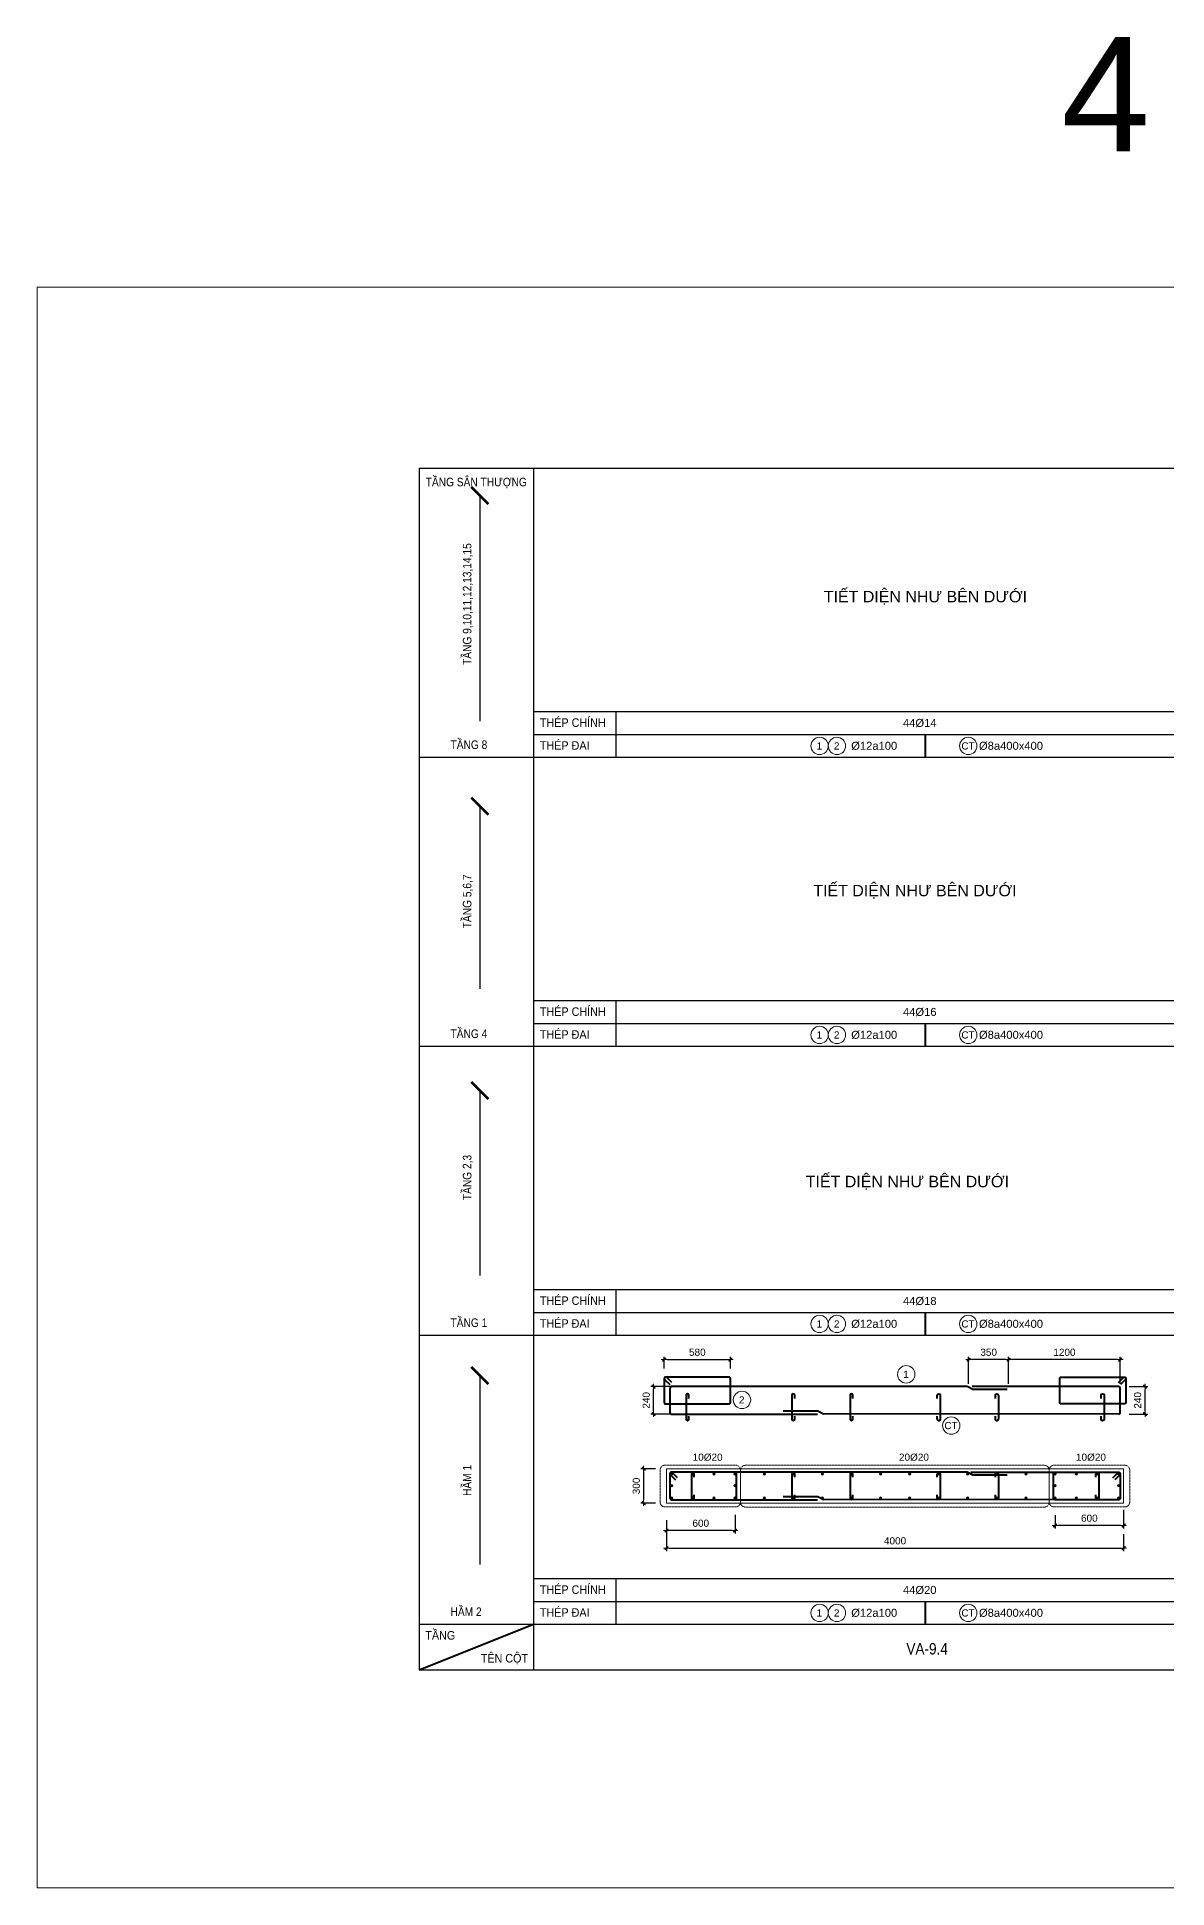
# Model space of a CAD drawing. Header units: millimetres. Extents: x -146909 to 4830753, y -683702 to -336947.
# Drawn here: x 4552370 to 4562257, y -448762 to -432573 of the extents above; entities that cross this region are included whole.
import ezdxf
from ezdxf.enums import TextEntityAlignment as Align

# ---------------------------------------------------------------- set-up
doc = ezdxf.new("R2010")
doc.units = ezdxf.units.MM
doc.header["$MEASUREMENT"] = 0
doc.linetypes.add('HIDDEN', pattern=[0.375, 0.25, -0.125])
doc.layers.get('0').update_dxf_attribs({"lineweight": 9})
doc.layers.get('Defpoints').update_dxf_attribs({"color": 10, "lineweight": 0})
for name, color, linetype, lineweight in [("'S_General_Cont_1 Thin", 1, 'Continuous', 18), ("'S_General_Text_3_Member name", 3, 'Continuous', 35), ('CDAI', 3, 'Continuous', 40), ('chunho.q', 1, 'Continuous', 13), ('CTHEP', 4, 'Continuous', 50), ('DBAO', 2, 'Continuous', 13), ('DMo', 9, 'HIDDEN', 9), ('KTH', 154, 'Continuous', 9), ('STICK', 1, 'Continuous', 9)]:
    doc.layers.add(name, color=color, linetype=linetype, lineweight=lineweight)
for name, color, linetype in [('DM', 1, 'Continuous'), ('TBL', 1, 'Continuous'), ('TX', 214, 'Continuous')]:
    doc.layers.add(name, color=color, linetype=linetype)
doc.styles.add('arial', font='arial.ttf', dxfattribs={"width": 0.85})
doc.styles.add('TTP-HelCon', font='arial.ttf')
doc.dimstyles.new('TTP-25', dxfattribs={"dimscale": 25, "dimtxt": 2.5, "dimasz": 1, "dimexe": 1, "dimexo": 1, "dimgap": 0.09, "dimtad": 0, "dimdec": 4, "dimrnd": 10, "dimzin": 9, "dimdsep": 46, "dimtxsty": 'TTP-HelCon', "dimblk": 'Stick', "dimcen": 0.09, "dimdle": 1.5, "dimclrd": 256, "dimclre": 256, "dimclrt": 1, "dimadec": 0, "dimazin": 0, "dimtfac": 1, "dimtdec": 4, "dimtmove": 0, "dimatfit": 3, "dimldrblk": 'ARCHTICK', "dimfxl": 1, "dimtvp": 1, "dimtolj": 1, "dimtzin": 0, "dimarcsym": 0})
doc.dimstyles.new('TTP-50', dxfattribs={"dimscale": 50, "dimtxt": 2.5, "dimasz": 1, "dimexe": 1, "dimexo": 1, "dimgap": 0.09, "dimtad": 0, "dimdec": 4, "dimzin": 9, "dimdsep": 46, "dimtxsty": 'arial', "dimblk": 'Stick', "dimcen": 0.09, "dimdle": 1.5, "dimclrd": 256, "dimclre": 256, "dimclrt": 1, "dimadec": 0, "dimazin": 0, "dimtfac": 1, "dimtdec": 4, "dimtmove": 0, "dimatfit": 3, "dimldrblk": 'ARCHTICK', "dimfxl": 1, "dimtvp": 1, "dimtolj": 1, "dimtzin": 0, "dimarcsym": 0})

# ---------------------------------------------------------------- blocks, each defined once
blk = doc.blocks.new('sign of slab')
at = {"layer": "'S_General_Cont_1 Thin"}
blk.add_circle((-10, 0), 475, dxfattribs=at)
at = {"layer": "'S_General_Text_3_Member name", "style": 'arial'}
blk.add_attdef('S', text='', height=250, dxfattribs=at).set_placement((-23, -1), align=Align.MIDDLE_CENTER)
blk = doc.blocks.new('Stick')
at = {"layer": 'STICK'}
h = blk.add_hatch(color=256, dxfattribs=at)
edge = h.paths.add_edge_path()
edge.add_line((0.3, 0.5), (-0.5, -0.3))
edge.add_arc((-0.4, -0.4), 0.141, 135, 315)
edge.add_line((-0.3, -0.5), (0.5, 0.3))
edge.add_arc((0.4, 0.4), 0.141, 315, 495)
blk.add_line((1, 0), (-1, 0), dxfattribs=at)
blk.add_lwpolyline([(0.3, 0.5), (-0.5, -0.3, 1), (-0.3, -0.5), (0.5, 0.3, 1), (0.3, 0.5, 1)], format="xyb", dxfattribs=at)
blk = doc.blocks.new('*D1765')
at = {"layer": 'Defpoints', "color": 0, "transparency": 16777216}
for p in [(4561901, -444377), (4562065, -444377), (4561901, -444617)]:
    blk.add_point(p, dxfattribs=at)
at = {"layer": 'KTH', "lineweight": -2, "transparency": 16777216}
for p, q in [((4561926, -444377), (4562090, -444377)), ((4562065, -444592), (4562065, -444402)), ((4561926, -444617), (4562090, -444617))]:
    blk.add_line(p, q, dxfattribs=at)
at = {"layer": 'KTH', "lineweight": -2, "transparency": 16777216, "xscale": 25, "yscale": 25, "zscale": 25}
for p, rotation in [((4562065, -444377), 90), ((4562065, -444617), 270)]:
    blk.add_blockref('Stick', p, dxfattribs=dict(at, rotation=rotation))
at = {"layer": 'KTH', "color": 1, "transparency": 16777216, "insert": (4562001, -444497), "char_height": 62.5, "attachment_point": 5, "rotation": 90, "style": 'TTP-HelCon'}
blk.add_mtext('\\A1;240', dxfattribs=at)
blk = doc.blocks.new('_ArchTick')
at = {"color": 0, "linetype": 'ByBlock', "const_width": 0.15}
blk.add_lwpolyline([(-0.5, -0.5), (0.5, 0.5)], dxfattribs=at)
blk = doc.blocks.new('*D1766')
at = {"layer": 'Defpoints', "color": 0, "transparency": 16777216}
for p in [(4557765, -444377), (4557948, -444377), (4557948, -444617)]:
    blk.add_point(p, dxfattribs=at)
at = {"layer": 'KTH', "lineweight": -2, "transparency": 16777216}
for p, q in [((4557923, -444377), (4557740, -444377)), ((4557765, -444592), (4557765, -444402)), ((4557923, -444617), (4557740, -444617))]:
    blk.add_line(p, q, dxfattribs=at)
at = {"layer": 'KTH', "lineweight": -2, "transparency": 16777216, "xscale": 25, "yscale": 25, "zscale": 25}
for p, rotation in [((4557765, -444377), 90), ((4557765, -444617), 270)]:
    blk.add_blockref('Stick', p, dxfattribs=dict(at, rotation=rotation))
at = {"layer": 'KTH', "color": 1, "transparency": 16777216, "insert": (4557701, -444497), "char_height": 62.5, "attachment_point": 5, "rotation": 90, "style": 'TTP-HelCon'}
blk.add_mtext('\\A1;240', dxfattribs=at)
blk = doc.blocks.new('*D1767')
at = {"layer": 'Defpoints', "color": 0, "transparency": 16777216}
for p in [(4558478, -445474), (4557878, -445519), (4557878, -445636)]:
    blk.add_point(p, dxfattribs=at)
at = {"layer": 'KTH', "lineweight": -2, "transparency": 16777216}
for p, q in [((4558478, -445499), (4558478, -445661)), ((4557878, -445544), (4557878, -445661)), ((4558453, -445636), (4557903, -445636))]:
    blk.add_line(p, q, dxfattribs=at)
at = {"layer": 'KTH', "lineweight": -2, "transparency": 16777216, "xscale": 25, "yscale": 25, "zscale": 25, "rotation": 180}
blk.add_blockref('Stick', (4557878, -445636), dxfattribs=at)
at = {"layer": 'KTH', "lineweight": -2, "transparency": 16777216, "xscale": 25, "yscale": 25, "zscale": 25}
blk.add_blockref('Stick', (4558478, -445636), dxfattribs=at)
at = {"layer": 'KTH', "color": 1, "transparency": 16777216, "insert": (4558178, -445572), "char_height": 62.5, "attachment_point": 5, "style": 'TTP-HelCon'}
blk.add_mtext('\\A1;600', dxfattribs=at)
blk = doc.blocks.new('*D1768')
at = {"layer": 'Defpoints', "color": 0, "transparency": 16777216}
for p in [(4557878, -445583), (4561878, -445642), (4561878, -445790)]:
    blk.add_point(p, dxfattribs=at)
at = {"layer": 'KTH', "lineweight": -2, "transparency": 16777216}
for p, q in [((4557878, -445608), (4557878, -445815)), ((4561878, -445667), (4561878, -445815)), ((4557903, -445790), (4561853, -445790))]:
    blk.add_line(p, q, dxfattribs=at)
at = {"layer": 'KTH', "lineweight": -2, "transparency": 16777216, "xscale": 25, "yscale": 25, "zscale": 25, "rotation": 180}
blk.add_blockref('Stick', (4557878, -445790), dxfattribs=at)
at = {"layer": 'KTH', "lineweight": -2, "transparency": 16777216, "xscale": 25, "yscale": 25, "zscale": 25}
blk.add_blockref('Stick', (4561878, -445790), dxfattribs=at)
at = {"layer": 'KTH', "color": 1, "transparency": 16777216, "insert": (4559878, -445726), "char_height": 62.5, "attachment_point": 5, "style": 'TTP-HelCon'}
blk.add_mtext('\\A1;4000', dxfattribs=at)
blk = doc.blocks.new('*D1769')
at = {"layer": 'Defpoints', "color": 0, "transparency": 16777216}
for p in [(4561278, -445475), (4561878, -445430), (4561278, -445592)]:
    blk.add_point(p, dxfattribs=at)
at = {"layer": 'KTH', "lineweight": -2, "transparency": 16777216}
for p, q in [((4561278, -445500), (4561278, -445617)), ((4561878, -445455), (4561878, -445617)), ((4561853, -445592), (4561303, -445592))]:
    blk.add_line(p, q, dxfattribs=at)
at = {"layer": 'KTH', "lineweight": -2, "transparency": 16777216, "xscale": 25, "yscale": 25, "zscale": 25, "rotation": 180}
blk.add_blockref('Stick', (4561278, -445592), dxfattribs=at)
at = {"layer": 'KTH', "lineweight": -2, "transparency": 16777216, "xscale": 25, "yscale": 25, "zscale": 25}
blk.add_blockref('Stick', (4561878, -445592), dxfattribs=at)
at = {"layer": 'KTH', "color": 1, "transparency": 16777216, "insert": (4561578, -445528), "char_height": 62.5, "attachment_point": 5, "style": 'TTP-HelCon'}
blk.add_mtext('\\A1;600', dxfattribs=at)
blk = doc.blocks.new('*D1770')
at = {"layer": 'Defpoints', "color": 0, "transparency": 16777216}
for p in [(4560522, -444141), (4560522, -444377), (4560872, -444377)]:
    blk.add_point(p, dxfattribs=at)
at = {"layer": 'KTH', "lineweight": -2, "transparency": 16777216}
for p, q in [((4560522, -444352), (4560522, -444116)), ((4560847, -444141), (4560547, -444141)), ((4560872, -444352), (4560872, -444116))]:
    blk.add_line(p, q, dxfattribs=at)
at = {"layer": 'KTH', "lineweight": -2, "transparency": 16777216, "xscale": 25, "yscale": 25, "zscale": 25, "rotation": 180}
blk.add_blockref('Stick', (4560522, -444141), dxfattribs=at)
at = {"layer": 'KTH', "lineweight": -2, "transparency": 16777216, "xscale": 25, "yscale": 25, "zscale": 25}
blk.add_blockref('Stick', (4560872, -444141), dxfattribs=at)
at = {"layer": 'KTH', "color": 1, "transparency": 16777216, "insert": (4560697, -444077), "char_height": 62.5, "attachment_point": 5, "style": 'TTP-HelCon'}
blk.add_mtext('\\A1;350', dxfattribs=at)
blk = doc.blocks.new('*D1771')
at = {"layer": 'Defpoints', "color": 0, "transparency": 16777216}
for p in [(4560872, -444141), (4560872, -444377), (4561848, -444377)]:
    blk.add_point(p, dxfattribs=at)
at = {"layer": 'KTH', "lineweight": -2, "transparency": 16777216}
for p, q in [((4560872, -444352), (4560872, -444116)), ((4561823, -444141), (4560897, -444141)), ((4561848, -444352), (4561848, -444116))]:
    blk.add_line(p, q, dxfattribs=at)
at = {"layer": 'KTH', "lineweight": -2, "transparency": 16777216, "xscale": 25, "yscale": 25, "zscale": 25, "rotation": 180}
blk.add_blockref('Stick', (4560872, -444141), dxfattribs=at)
at = {"layer": 'KTH', "lineweight": -2, "transparency": 16777216, "xscale": 25, "yscale": 25, "zscale": 25}
blk.add_blockref('Stick', (4561848, -444141), dxfattribs=at)
at = {"layer": 'KTH', "color": 1, "transparency": 16777216, "insert": (4561360, -444077), "char_height": 62.5, "attachment_point": 5, "style": 'TTP-HelCon'}
blk.add_mtext('\\A1;1200', dxfattribs=at)
blk = doc.blocks.new('*U1748')
at = {"layer": 'CTHEP', "ltscale": 0.02, "const_width": 10}
blk.add_lwpolyline([(0, 5, -1), (0, -5, -1)], format="xyb", close=True, dxfattribs=at)
at = {"layer": 'Defpoints', "color": 1}
blk.add_circle((0, 0), 10, dxfattribs=at)
blk = doc.blocks.new('*U1749')
at = {"layer": 'CDAI', "color": 0, "linetype": 'ByBlock', "lineweight": -2, "transparency": 16777216}
for p in [(0, 0), (185, 0), (370, 0), (555, 0)]:
    blk.add_blockref('*U1748', p, dxfattribs=at)
blk = doc.blocks.new('*D1772')
at = {"layer": 'Defpoints', "color": 0, "transparency": 16777216}
for p in [(4557808, -445096), (4557678, -445396), (4557808, -445396)]:
    blk.add_point(p, dxfattribs=at)
at = {"layer": 'KTH', "lineweight": -2, "transparency": 16777216}
for p, q in [((4557783, -445096), (4557653, -445096)), ((4557678, -445121), (4557678, -445371)), ((4557783, -445396), (4557653, -445396))]:
    blk.add_line(p, q, dxfattribs=at)
at = {"layer": 'KTH', "lineweight": -2, "transparency": 16777216, "xscale": 25, "yscale": 25, "zscale": 25}
for p, rotation in [((4557678, -445096), 90), ((4557678, -445396), 270)]:
    blk.add_blockref('Stick', p, dxfattribs=dict(at, rotation=rotation))
at = {"layer": 'KTH', "color": 1, "transparency": 16777216, "insert": (4557614, -445246), "char_height": 62.5, "attachment_point": 5, "rotation": 90, "style": 'TTP-HelCon'}
blk.add_mtext('\\A1;300', dxfattribs=at)
blk = doc.blocks.new('*U1750')
at = {"layer": 'CTHEP', "ltscale": 0.02, "const_width": 10}
blk.add_lwpolyline([(0, 5, -1), (0, -5, -1)], format="xyb", close=True, dxfattribs=at)
at = {"layer": 'Defpoints', "color": 1}
blk.add_circle((0, 0), 10, dxfattribs=at)
blk = doc.blocks.new('*U1751')
at = {"layer": 'CDAI', "color": 0, "linetype": 'ByBlock', "lineweight": -2, "transparency": 16777216}
blk.add_blockref('*U1750', (0, 0), dxfattribs=at)
blk = doc.blocks.new('*U1756')
at = {"layer": 'CTHEP', "ltscale": 0.02, "const_width": 10}
blk.add_lwpolyline([(0, 5, -1), (0, -5, -1)], format="xyb", close=True, dxfattribs=at)
at = {"layer": 'Defpoints', "color": 1}
blk.add_circle((0, 0), 10, dxfattribs=at)
blk = doc.blocks.new('*U1747')
at = {"layer": 'CDAI', "color": 0, "linetype": 'ByBlock', "lineweight": -2, "transparency": 16777216}
blk.add_blockref('*U1756', (0, 0), dxfattribs=at)
blk = doc.blocks.new('*U1752')
at = {"layer": 'CTHEP', "ltscale": 0.02, "const_width": 10}
blk.add_lwpolyline([(0, 5, -1), (0, -5, -1)], format="xyb", close=True, dxfattribs=at)
at = {"layer": 'Defpoints', "color": 1}
blk.add_circle((0, 0), 10, dxfattribs=at)
blk = doc.blocks.new('*U1753')
at = {"layer": 'CDAI', "color": 0, "linetype": 'ByBlock', "lineweight": -2, "transparency": 16777216}
blk.add_blockref('*U1752', (0, 0), dxfattribs=at)
blk = doc.blocks.new('*U1754')
at = {"layer": 'CTHEP', "ltscale": 0.02, "const_width": 10}
blk.add_lwpolyline([(0, 5, -1), (0, -5, -1)], format="xyb", close=True, dxfattribs=at)
at = {"layer": 'Defpoints', "color": 1}
blk.add_circle((0, 0), 10, dxfattribs=at)
blk = doc.blocks.new('*U1755')
at = {"layer": 'CDAI', "color": 0, "linetype": 'ByBlock', "lineweight": -2, "transparency": 16777216}
for p in [(0, 0), (255, 0), (509, 0), (764, 0), (1018, 0), (1273, 0), (1527, 0), (1782, 0), (2036, 0), (2291, 0), (2545, 0), (2800, 0)]:
    blk.add_blockref('*U1754', p, dxfattribs=at)
blk = doc.blocks.new('*D1773')
at = {"layer": 'Defpoints', "color": 0, "transparency": 16777216}
for p in [(4558437, -444141), (4557858, -444245), (4558437, -444245)]:
    blk.add_point(p, dxfattribs=at)
at = {"layer": 'KTH', "lineweight": -2, "transparency": 16777216}
for p, q in [((4557858, -444220), (4557858, -444116)), ((4557883, -444141), (4558412, -444141)), ((4558437, -444220), (4558437, -444116))]:
    blk.add_line(p, q, dxfattribs=at)
at = {"layer": 'KTH', "lineweight": -2, "transparency": 16777216, "xscale": 25, "yscale": 25, "zscale": 25, "rotation": 180}
blk.add_blockref('Stick', (4557858, -444141), dxfattribs=at)
at = {"layer": 'KTH', "lineweight": -2, "transparency": 16777216, "xscale": 25, "yscale": 25, "zscale": 25}
blk.add_blockref('Stick', (4558437, -444141), dxfattribs=at)
at = {"layer": 'KTH', "color": 1, "transparency": 16777216, "insert": (4558148, -444077), "char_height": 62.5, "attachment_point": 5, "style": 'TTP-HelCon'}
blk.add_mtext('\\A1;580', dxfattribs=at)
blk = doc.blocks.new('*U1745')
at = {"layer": 'CTHEP', "ltscale": 0.02, "const_width": 10}
blk.add_lwpolyline([(0, 5, -1), (0, -5, -1)], format="xyb", close=True, dxfattribs=at)
at = {"layer": 'Defpoints', "color": 1}
blk.add_circle((0, 0), 10, dxfattribs=at)
blk = doc.blocks.new('*U1746')
at = {"layer": 'CDAI', "color": 0, "linetype": 'ByBlock', "lineweight": -2, "transparency": 16777216}
blk.add_blockref('*U1745', (0, 0), dxfattribs=at)
blk = doc.blocks.new('*U1757')
at = {"layer": 'CTHEP', "ltscale": 0.02, "const_width": 10}
blk.add_lwpolyline([(0, 5, -1), (0, -5, -1)], format="xyb", close=True, dxfattribs=at)
at = {"layer": 'Defpoints', "color": 1}
blk.add_circle((0, 0), 10, dxfattribs=at)
blk = doc.blocks.new('*U1758')
at = {"layer": 'CDAI', "color": 0, "linetype": 'ByBlock', "lineweight": -2, "transparency": 16777216}
for p in [(0, 0), (255, 0), (509, 0), (764, 0), (1018, 0), (1273, 0), (1527, 0), (1782, 0), (2036, 0), (2291, 0), (2545, 0), (2800, 0)]:
    blk.add_blockref('*U1757', p, dxfattribs=at)
blk = doc.blocks.new('*U1761')
at = {"layer": 'CTHEP', "ltscale": 0.02, "const_width": 10}
blk.add_lwpolyline([(0, 5, -1), (0, -5, -1)], format="xyb", close=True, dxfattribs=at)
at = {"layer": 'Defpoints', "color": 1}
blk.add_circle((0, 0), 10, dxfattribs=at)
blk = doc.blocks.new('*U1762')
at = {"layer": 'CDAI', "color": 0, "linetype": 'ByBlock', "lineweight": -2, "transparency": 16777216}
for p in [(0, 0), (185, 0), (370, 0), (555, 0)]:
    blk.add_blockref('*U1761', p, dxfattribs=at)
blk = doc.blocks.new('*U1759')
at = {"layer": 'CTHEP', "ltscale": 0.02, "const_width": 10}
blk.add_lwpolyline([(0, 5, -1), (0, -5, -1)], format="xyb", close=True, dxfattribs=at)
at = {"layer": 'Defpoints', "color": 1}
blk.add_circle((0, 0), 10, dxfattribs=at)
blk = doc.blocks.new('*U1760')
at = {"layer": 'CDAI', "color": 0, "linetype": 'ByBlock', "lineweight": -2, "transparency": 16777216}
for p in [(0, 0), (185, 0), (370, 0), (555, 0)]:
    blk.add_blockref('*U1759', p, dxfattribs=at)
blk = doc.blocks.new('*U1763')
at = {"layer": 'CTHEP', "ltscale": 0.02, "const_width": 10}
blk.add_lwpolyline([(0, 5, -1), (0, -5, -1)], format="xyb", close=True, dxfattribs=at)
at = {"layer": 'Defpoints', "color": 1}
blk.add_circle((0, 0), 10, dxfattribs=at)
blk = doc.blocks.new('*U1764')
at = {"layer": 'CDAI', "color": 0, "linetype": 'ByBlock', "lineweight": -2, "transparency": 16777216}
for p in [(0, 0), (185, 0), (370, 0), (555, 0)]:
    blk.add_blockref('*U1763', p, dxfattribs=at)

msp = doc.modelspace()

# ---------------------------------------------------------------- linework, layer by layer
at = {"layer": 'CDAI', "color": 214}
for p, q in [((4560140.51326, -438672.21507), (4560140.51326, -438872.21507)), ((4560140.51326, -441199.89781), (4560140.51326, -441399.89781)), ((4560140.51326, -443727.58055), (4560140.51326, -443927.58055)), ((4560140.51326, -446255.26329), (4560140.51326, -446455.26329)), ((4555713.96796, -446855.26329), (4556713.96796, -446455.26329))]:
    msp.add_line(p, q, dxfattribs=at)
at = {"layer": 'CDAI'}
for points in [[(4557924.12425, -444341.38177), (4557879.80405, -444297.06157, 0.6681786379), (4557858.46522, -444305.90041), (4557858.46522, -444516.40041, 0.4142135624), (4557870.96522, -444528.90041), (4558424.96522, -444528.90041, 0.4142135624), (4558437.46522, -444516.40041), (4558437.46522, -444305.90041, 0.4142135624), (4558424.96522, -444293.40041), (4557870.96522, -444293.40041, 0.6681786379), (4557862.12638, -444314.73924), (4557906.44658, -444359.05944)], [(4561832.45289, -444341.38177), (4561876.77309, -444297.06157, -0.6681786379), (4561898.11193, -444305.90041), (4561898.11193, -444516.40041, -0.4142135624), (4561885.61193, -444528.90041), (4561331.61193, -444528.90041, -0.4142135624), (4561319.11193, -444516.40041), (4561319.11193, -444305.90041, -0.4142135624), (4561331.61193, -444293.40041), (4561885.61193, -444293.40041, -0.6681786379), (4561894.45076, -444314.73924), (4561850.13056, -444359.05944)], [(4558074.53857, -444479.83305), (4558074.53857, -444452.33305, 1), (4558049.53857, -444452.33305), (4558049.53857, -444662.83305, 1), (4558074.53857, -444662.83305), (4558074.53857, -444635.33305)], [(4558999.87948, -444479.83305), (4558999.87948, -444452.33305, 1), (4558974.87948, -444452.33305), (4558974.87948, -444662.83305, 1), (4558999.87948, -444662.83305), (4558999.87948, -444635.33305)], [(4559508.97039, -444479.83305), (4559508.97039, -444452.33305, 1), (4559483.97039, -444452.33305), (4559483.97039, -444662.83305, 1), (4559508.97039, -444662.83305), (4559508.97039, -444635.33305)], [(4560247.60675, -444479.83305), (4560247.60675, -444452.33305, -1), (4560272.60675, -444452.33305), (4560272.60675, -444662.83305, -1), (4560247.60675, -444662.83305), (4560247.60675, -444635.33305)], [(4560756.69766, -444479.83305), (4560756.69766, -444452.33305, -1), (4560781.69766, -444452.33305), (4560781.69766, -444662.83305, -1), (4560756.69766, -444662.83305), (4560756.69766, -444635.33305)], [(4561682.03857, -444479.83305), (4561682.03857, -444452.33305, -1), (4561707.03857, -444452.33305), (4561707.03857, -444662.83305, -1), (4561682.03857, -444662.83305), (4561682.03857, -444635.33305)], [(4557973.94761, -445174.42692), (4557929.62741, -445130.10672, 0.6681786379), (4557908.28857, -445138.94555), (4557908.28857, -445353.94555, 0.4142135624), (4557920.78857, -445366.44555), (4558478.66249, -445366.44555, 0.4142135624), (4558491.16249, -445353.94555), (4558491.16249, -445138.94555, 0.4142135624), (4558478.66249, -445126.44555), (4557920.78857, -445126.44555, 0.6681786379), (4557911.94974, -445147.78439), (4557956.26994, -445192.10458)], [(4558120.78857, -445168.94555), (4558120.78857, -445141.44555, 1), (4558095.78857, -445141.44555), (4558095.78857, -445351.94555, 1), (4558120.78857, -445351.94555), (4558120.78857, -445324.44555)], [(4558999.87948, -445168.94555), (4558999.87948, -445141.44555, 1), (4558974.87948, -445141.44555), (4558974.87948, -445351.94555, 1), (4558999.87948, -445351.94555), (4558999.87948, -445324.44555)], [(4559508.97039, -445168.94555), (4559508.97039, -445141.44555, 1), (4559483.97039, -445141.44555), (4559483.97039, -445351.94555, 1), (4559508.97039, -445351.94555), (4559508.97039, -445324.44555)], [(4560247.60675, -445168.94555), (4560247.60675, -445141.44555, -1), (4560272.60675, -445141.44555), (4560272.60675, -445351.94555, -1), (4560247.60675, -445351.94555), (4560247.60675, -445324.44555)], [(4560756.69766, -445168.94555), (4560756.69766, -445141.44555, -1), (4560781.69766, -445141.44555), (4560781.69766, -445351.94555, -1), (4560756.69766, -445351.94555), (4560756.69766, -445324.44555)], [(4561782.62954, -445174.42692), (4561826.94974, -445130.10672, -0.6681786379), (4561848.28857, -445138.94555), (4561848.28857, -445353.94555, -0.4142135624), (4561835.78857, -445366.44555), (4561277.91466, -445366.44555, -0.4142135624), (4561265.41466, -445353.94555), (4561265.41466, -445138.94555, -0.4142135624), (4561277.91466, -445126.44555), (4561835.78857, -445126.44555, -0.6681786379), (4561844.62741, -445147.78439), (4561800.30721, -445192.10458)], [(4561635.78857, -445168.94555), (4561635.78857, -445141.44555, -1), (4561660.78857, -445141.44555), (4561660.78857, -445351.94555, -1), (4561635.78857, -445351.94555), (4561635.78857, -445324.44555)]]:
    msp.add_lwpolyline(points, format="xyb", dxfattribs=at)
at = {"layer": 'CDAI', "ltscale": 0.02}
for points in [[(4560858.98767, -444402.09643), (4560559.25181, -444402.09643), (4560509.25181, -444377.09643), (4557923.28857, -444377.09643, 0.4142135624), (4557908.28857, -444392.09643), (4557908.28857, -444602.09643, 0.4142135624), (4557923.28857, -444617.09643), (4559199.83741, -444617.09643)], [(4561833.28857, -444617.09643, 0.4142135624), (4561848.28857, -444602.09643), (4561848.28857, -444392.09643, 0.4142135624), (4561833.28857, -444377.09643), (4560552.36786, -444377.09643)], [(4560858.98767, -445151.44555), (4560559.25181, -445151.44555), (4560509.25181, -445126.44555), (4557923.28857, -445126.44555, 0.4142135624), (4557908.28857, -445141.44555), (4557908.28857, -445351.44555, 0.4142135624), (4557923.28857, -445366.44555), (4559199.91866, -445366.44555)]]:
    msp.add_lwpolyline(points, format="xyb", dxfattribs=at)
for points in [[(4561838.01703, -444616.33166), (4559250.95361, -444617.36502), (4559200.95361, -444592.36502), (4558900.17639, -444592.36502)], [(4560542.05351, -445126.44555), (4561833.28857, -445126.44555)], [(4561838.01703, -445365.68078), (4559250.95361, -445366.71414), (4559200.95361, -445341.71414), (4558900.17639, -445341.71414)]]:
    msp.add_lwpolyline(points, dxfattribs=at)
at = {"layer": 'DBAO', "color": 1}
msp.add_lwpolyline([(4569120.29476, -448761.98892), (4552370.29476, -448761.98892), (4552370.29476, -434761.98892), (4569120.29476, -434761.98892)], close=True, dxfattribs=at)
at = {"layer": 'DBAO'}
msp.add_lwpolyline([(4558308.28857, -445396.9857), (4557878.28857, -445396.44555), (4557878.28857, -445096.44555), (4561878.28857, -445096.44555), (4561878.28857, -445396.43259), (4558308.29722, -445396.9857)], dxfattribs=at)
at = {"layer": 'DMo', "color": 6, "ltscale": 10}
msp.add_lwpolyline([(4558482.2423, -445064.16442), (4557865.44828, -445064.16442, 0.4142135624), (4557822.50862, -445107.10409), (4557822.50862, -445386.50072, 0.4142135624), (4557865.44828, -445429.44038), (4558482.2423, -445429.44038, 0.4142135624), (4558525.18196, -445386.50072), (4558525.18196, -445107.10409, 0.4142135624)], format="xyb", close=True, dxfattribs=at)
for points in [[(4561227.05622, -445108.14929, 0.4142135624), (4561184.11656, -445065.20962), (4558568.12163, -445065.20962, 0.4142135624), (4558525.18196, -445108.14929)], [(4558525.18196, -445107.10409), (4558525.18196, -445387.54592, 0.4142135624), (4558568.12163, -445430.48558), (4561184.11656, -445430.48558, 0.4142135624), (4561227.05622, -445387.54592), (4561227.05622, -445107.10409)], [(4561888.2217, -445064.16442), (4561269.99588, -445064.16442, 0.4142135624), (4561227.05622, -445107.10409), (4561227.05622, -445386.50072, 0.4142135624), (4561269.99588, -445429.44038), (4561888.2217, -445429.44038, 0.4142135624), (4561931.16136, -445386.50072), (4561931.16136, -445107.10409, 0.4142135624), (4561888.2217, -445064.16442)]]:
    msp.add_lwpolyline(points, format="xyb", dxfattribs=at)
at = {"layer": 'TBL'}
for p, q in [((4555713.96796, -436344.53234), (4555713.96796, -446855.26329)), ((4555713.96796, -436344.53234), (4566278.0744, -436344.53234)), ((4556713.96796, -436344.53234), (4556713.96796, -446855.26329)), ((4556713.96796, -438472.21507), (4566278.0744, -438472.21507)), ((4557435.5621, -438472.21507), (4557435.5621, -438872.21507)), ((4555713.96796, -438872.21507), (4566278.0744, -438872.21507)), ((4556713.96796, -440999.89781), (4566278.0744, -440999.89781)), ((4557435.5621, -440999.89781), (4557435.5621, -441399.89781)), ((4555713.96796, -441399.89781), (4566278.0744, -441399.89781)), ((4556713.96796, -443527.58055), (4566278.0744, -443527.58055)), ((4557435.5621, -443527.58055), (4557435.5621, -443927.58055)), ((4555713.96796, -443927.58055), (4566278.0744, -443927.58055)), ((4556713.96796, -446055.26329), (4566278.0744, -446055.26329)), ((4557435.5621, -446055.26329), (4557435.5621, -446455.26329)), ((4555713.96796, -446455.26329), (4566278.0744, -446455.26329)), ((4555713.96796, -446855.26329), (4566278.0744, -446855.26329))]:
    msp.add_line(p, q, dxfattribs=at)
at = {"layer": 'TBL', "color": 8}
for p, q in [((4556713.96796, -438672.21507), (4566278.0744, -438672.21507)), ((4556713.96796, -441199.89781), (4566278.0744, -441199.89781)), ((4556713.96796, -443727.58055), (4566278.0744, -443727.58055)), ((4556713.96796, -446255.26329), (4566278.0744, -446255.26329))]:
    msp.add_line(p, q, dxfattribs=at)

# ---------------------------------------------------------------- block references
ref = msp.add_blockref('sign of slab', (4559219.21444, -438773.31118), dxfattribs=dict(xscale=0.16, yscale=0.16, zscale=0.16))
ref.add_attrib('S', '1', dxfattribs={"layer": 'DM', "height": 62.5, "style": 'arial'}).set_placement((4559215.46042, -438773.46807), align=Align.MIDDLE_CENTER)
ref = msp.add_blockref('sign of slab', (4559371.18002, -438773.31118), dxfattribs=dict(xscale=0.16, yscale=0.16, zscale=0.16))
ref.add_attrib('S', '2', dxfattribs={"layer": 'DM', "height": 62.5, "style": 'arial'}).set_placement((4559367.42601, -438773.46807), align=Align.MIDDLE_CENTER)
ref = msp.add_blockref('sign of slab', (4560520.27538, -438773.31118), dxfattribs=dict(xscale=0.16, yscale=0.16, zscale=0.16))
ref.add_attrib('S', 'CT', dxfattribs={"layer": 'DM', "height": 62.5, "style": 'arial'}).set_placement((4560516.52137, -438773.46807), align=Align.MIDDLE_CENTER)
ref = msp.add_blockref('sign of slab', (4559219.21444, -441300.99392), dxfattribs=dict(xscale=0.16, yscale=0.16, zscale=0.16))
ref.add_attrib('S', '1', dxfattribs={"layer": 'DM', "height": 62.5, "style": 'arial'}).set_placement((4559215.46042, -441301.15081), align=Align.MIDDLE_CENTER)
ref = msp.add_blockref('sign of slab', (4559371.18002, -441300.99392), dxfattribs=dict(xscale=0.16, yscale=0.16, zscale=0.16))
ref.add_attrib('S', '2', dxfattribs={"layer": 'DM', "height": 62.5, "style": 'arial'}).set_placement((4559367.42601, -441301.15081), align=Align.MIDDLE_CENTER)
ref = msp.add_blockref('sign of slab', (4560520.27538, -441300.99392), dxfattribs=dict(xscale=0.16, yscale=0.16, zscale=0.16))
ref.add_attrib('S', 'CT', dxfattribs={"layer": 'DM', "height": 62.5, "style": 'arial'}).set_placement((4560516.52137, -441301.15081), align=Align.MIDDLE_CENTER)
ref = msp.add_blockref('sign of slab', (4559219.21444, -443828.67666), dxfattribs=dict(xscale=0.16, yscale=0.16, zscale=0.16))
ref.add_attrib('S', '1', dxfattribs={"layer": 'DM', "height": 62.5, "style": 'arial'}).set_placement((4559215.46042, -443828.83355), align=Align.MIDDLE_CENTER)
ref = msp.add_blockref('sign of slab', (4559371.18002, -443828.67666), dxfattribs=dict(xscale=0.16, yscale=0.16, zscale=0.16))
ref.add_attrib('S', '2', dxfattribs={"layer": 'DM', "height": 62.5, "style": 'arial'}).set_placement((4559367.42601, -443828.83355), align=Align.MIDDLE_CENTER)
ref = msp.add_blockref('sign of slab', (4560520.27538, -443828.67666), dxfattribs=dict(xscale=0.16, yscale=0.16, zscale=0.16))
ref.add_attrib('S', 'CT', dxfattribs={"layer": 'DM', "height": 62.5, "style": 'arial'}).set_placement((4560516.52137, -443828.83355), align=Align.MIDDLE_CENTER)
ref = msp.add_blockref('sign of slab', (4559977.13676, -444269.56381), dxfattribs=dict(xscale=0.16, yscale=0.16, zscale=0.16))
ref.add_attrib('S', '1', dxfattribs={"layer": 'DM', "height": 62.5, "style": 'arial'}).set_placement((4559973.38275, -444269.7207), align=Align.MIDDLE_CENTER)
ref = msp.add_blockref('sign of slab', (4558540.35491, -444493.05246), dxfattribs=dict(xscale=0.16, yscale=0.16, zscale=0.16))
ref.add_attrib('S', '2', dxfattribs={"layer": 'DM', "height": 62.5, "style": 'arial'}).set_placement((4558536.6009, -444493.20935), align=Align.MIDDLE_CENTER)
ref = msp.add_blockref('sign of slab', (4560371.49418, -444717.61829), dxfattribs=dict(xscale=0.16, yscale=0.16, zscale=0.16))
ref.add_attrib('S', 'CT', dxfattribs={"layer": 'DM', "height": 62.5, "style": 'arial'}).set_placement((4560367.74017, -444717.77518), align=Align.MIDDLE_CENTER)
ref = msp.add_blockref('sign of slab', (4559219.21444, -446356.35939), dxfattribs=dict(xscale=0.16, yscale=0.16, zscale=0.16))
ref.add_attrib('S', '1', dxfattribs={"layer": 'DM', "height": 62.5, "style": 'arial'}).set_placement((4559215.46042, -446356.51628), align=Align.MIDDLE_CENTER)
ref = msp.add_blockref('sign of slab', (4559371.18002, -446356.35939), dxfattribs=dict(xscale=0.16, yscale=0.16, zscale=0.16))
ref.add_attrib('S', '2', dxfattribs={"layer": 'DM', "height": 62.5, "style": 'arial'}).set_placement((4559367.42601, -446356.51628), align=Align.MIDDLE_CENTER)
ref = msp.add_blockref('sign of slab', (4560520.27538, -446356.35939), dxfattribs=dict(xscale=0.16, yscale=0.16, zscale=0.16))
ref.add_attrib('S', 'CT', dxfattribs={"layer": 'DM', "height": 62.5, "style": 'arial'}).set_placement((4560516.52137, -446356.51628), align=Align.MIDDLE_CENTER)
at = {"layer": 'CDAI', "color": 214}
for name, p in [('*U1749', (4557923.28857, -445141.44555)), ('*U1755', (4558478.28857, -445141.44555))]:
    msp.add_blockref(name, p, dxfattribs=at)
at = {"layer": 'CDAI', "color": 214, "xscale": -1}
msp.add_blockref('*U1760', (4561833.28857, -445141.44555), dxfattribs=at)
at = {"layer": 'CDAI', "color": 214, "xscale": -1, "rotation": 180}
for name, p in [('*U1751', (4557923.28857, -445244.19555)), ('*U1762', (4557923.28857, -445351.44555)), ('*U1747', (4558478.28857, -445244.19555)), ('*U1758', (4558478.28857, -445351.44555))]:
    msp.add_blockref(name, p, dxfattribs=at)
at = {"layer": 'CDAI', "color": 214, "rotation": 180}
for name, p in [('*U1746', (4561278.28857, -445244.19555)), ('*U1764', (4561833.28857, -445351.44555)), ('*U1753', (4561833.28857, -445244.19555))]:
    msp.add_blockref(name, p, dxfattribs=at)

# ---------------------------------------------------------------- texts
at = {"layer": 'chunho.q', "color": 1, "style": 'arial', "width": 0.85}
for s, p in [('TẦNG SÂN THƯỢNG', (4555771.45536, -436502.88361)), ('TẦNG 8', (4555988.61295, -438800.21507)), ('TẦNG 4', (4555988.61295, -441327.89781)), ('TẦNG 1', (4555988.61295, -443855.58055)), ('HẦM 2', (4555988.61295, -446383.26329))]:
    msp.add_text(s, height=75, dxfattribs=at).set_placement(p)
for s, p in [('TẦNG 9,10,11,12,13,14,15', (4556171.30035, -438065.03675)), ('TẦNG 5,6,7', (4556171.30035, -440368.46299)), ('TẦNG 2,3', (4556171.30035, -442746.10935)), ('HẦM 1', (4556171.30035, -445333.48546))]:
    msp.add_text(s, height=75, rotation=90, dxfattribs=at).set_placement(p)
at = {"layer": 'chunho.q', "color": 1, "style": 'arial'}
for s, p in [('10%%C20', (4558107.03253, -445025.28004)), ('20%%C20', (4559912.15453, -445025.28004)), ('10%%C20', (4561461.07003, -445025.28004))]:
    msp.add_text(s, height=62.5, dxfattribs=at).set_placement(p)
at = {"layer": 'Defpoints', "style": 'arial'}
msp.add_text('4', height=1000, dxfattribs=at).set_placement((4561721.84077, -433073.24457), align=Align.MIDDLE)
at = {"layer": 'TX', "color": 2, "style": 'arial'}
for s, height, p in [('TIẾT DIỆN NHƯ BÊN DƯỚI', 100, (4560143.87589, -437467.30772)), ('44%%C14', 70, (4560094.11229, -438572.21507)), ('%%C12a100', 70, (4559695.69125, -438772.21507)), ('%%C8a400x400', 70, (4560892.40026, -438772.21507)), ('TIẾT DIỆN NHƯ BÊN DƯỚI', 100, (4560052.00911, -440038.47331)), ('44%%C16', 70, (4560094.11229, -441099.89781)), ('%%C12a100', 70, (4559695.69125, -441299.89781)), ('%%C8a400x400', 70, (4560892.40026, -441299.89781)), ('TIẾT DIỆN NHƯ BÊN DƯỚI', 100, (4559985.87649, -442583.35838)), ('44%%C18', 70, (4560094.11229, -443627.58055)), ('%%C12a100', 70, (4559695.69125, -443827.58055)), ('%%C8a400x400', 70, (4560892.40026, -443827.58055)), ('44%%C20', 70, (4560094.11229, -446155.26329)), ('%%C12a100', 70, (4559695.69125, -446355.26329)), ('%%C8a400x400', 70, (4560892.40026, -446355.26329))]:
    msp.add_text(s, height=height, dxfattribs=at).set_placement(p, align=Align.MIDDLE_CENTER)
at = {"layer": 'TX', "color": 2, "style": 'arial', "width": 0.9}
for s, p in [('THÉP CHÍNH', (4556770.22674, -438569.53069)), ('THÉP ĐAI', (4556770.22674, -438769.53069)), ('THÉP CHÍNH', (4556770.22674, -441097.21343)), ('THÉP ĐAI', (4556770.22674, -441297.21343)), ('THÉP CHÍNH', (4556770.22674, -443624.89617)), ('THÉP ĐAI', (4556770.22674, -443824.89617)), ('THÉP CHÍNH', (4556770.22674, -446152.5789)), ('THÉP ĐAI', (4556770.22674, -446352.5789)), ('TẦNG', (4555767.91403, -446552.5789)), ('TÊN CỘT', (4556252.8526, -446752.5789))]:
    msp.add_text(s, height=75, dxfattribs=at).set_placement(p, align=Align.MIDDLE_LEFT)
at = {"layer": 'TX', "color": 2, "insert": (4560142.27019, -446619.96234), "char_height": 100, "width": 1911.8993861, "attachment_point": 2, "style": 'arial'}
msp.add_mtext(' VA-9.4', dxfattribs=at)

# ---------------------------------------------------------------- dimensions: what is measured, and where the dimension line sits
at = {"layer": 'KTH'}
dim = msp.add_linear_dim(base=(4558437.46522, -444141.15111), p1=(4557858.46522, -444245.32905), p2=(4558437.46522, -444245.32905), dimstyle='TTP-25', dxfattribs=at)
dim.commit()
dim.dimension.update_dxf_attribs({"geometry": '*D1773', "text_midpoint": (4558147.96522, -444077.32949)})
for base, p1, p2, angle, picture, middle in [((4560522.18137, -444141.15111), (4560872.18137, -444377.09643), (4560522.18137, -444377.09643), 180, '*D1770', (4560697.18137, -444077.28685)), ((4557764.76501, -444377.09643), (4557948.28857, -444617.09643), (4557948.28857, -444377.09643), 90, '*D1766', (4557700.94339, -444497.09643)), ((4562064.95313, -444377.09643), (4561900.82832, -444617.09643), (4561900.82832, -444377.09643), 90, '*D1765', (4562001.13151, -444497.09643)), ((4557677.63382, -445396.44555), (4557808.08732, -445096.44555), (4557808.08732, -445396.44555), 90, '*D1772', (4557613.76957, -445246.44555)), ((4557878.28857, -445636.10846), (4558478.28857, -445474.29821), (4557878.28857, -445519.29821), 180, '*D1767', (4558178.28857, -445572.28683)), ((4561277.98885, -445591.648), (4561877.98885, -445429.83775), (4561277.98885, -445474.83775), 180, '*D1769', (4561577.98885, -445527.82638))]:
    dim = msp.add_linear_dim(base=base, p1=p1, p2=p2, angle=angle, dimstyle='TTP-25', dxfattribs=at)
    dim.commit()
    dim.dimension.update_dxf_attribs({"geometry": picture, "text_midpoint": middle})
dim = msp.add_linear_dim(base=(4560872.18137, -444141.15111), p1=(4561848.28857, -444377.09643), p2=(4560872.18137, -444377.09643), angle=180, text='1200', dimstyle='TTP-25', dxfattribs=at)
dim.commit()
dim.dimension.update_dxf_attribs({"geometry": '*D1771', "text_midpoint": (4561360.23497, -444077.32949)})
dim = msp.add_linear_dim(base=(4561878.28857, -445789.59168), p1=(4557878.28857, -445583.24284), p2=(4561878.28857, -445641.64796), dimstyle='TTP-25', override={"dimrnd": 0}, dxfattribs=at)
dim.commit()
dim.dimension.update_dxf_attribs({"geometry": '*D1768', "text_midpoint": (4559878.28857, -445725.77006)})

# ---------------------------------------------------------------- leaders
at = {"layer": 'DM'}
for points in [[(4556244.53103, -436582.67426), (4556244.53103, -438556.31789)], [(4556244.53103, -439300.04826), (4556244.53103, -440898.24127)], [(4556244.53103, -441787.51728), (4556244.53103, -443404.43677)], [(4556244.53103, -444279.94953), (4556244.53103, -445932.11951)]]:
    msp.add_leader(points, dimstyle='TTP-50', override={"dimasz": 3, "dimgap": 0.09, "dimtad": 0}, dxfattribs=at)

doc.saveas('drawing.dxf')
